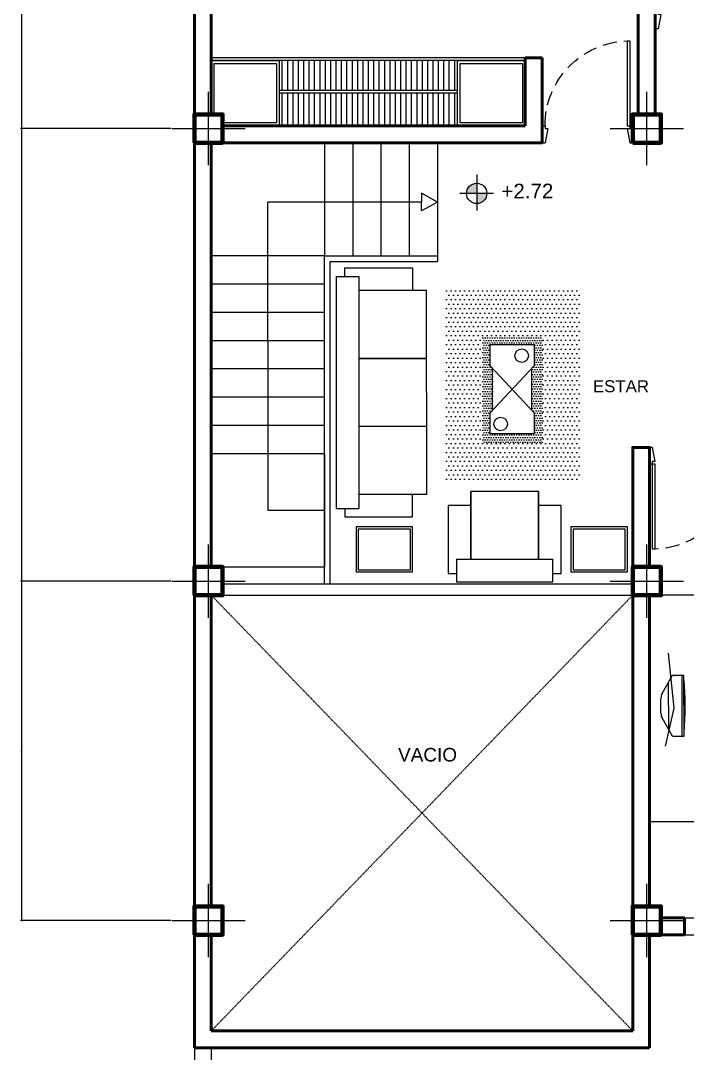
# Model space of a CAD drawing. Extents: x -454308 to 890911, y -14103 to 1343694.
# Drawn here: x 205518.1 to 205695, y 658775.4 to 659049.2 of the extents above; entities that cross this region are included whole.
import ezdxf

# ---------------------------------------------------------------- set-up
doc = ezdxf.new("R2010")
doc.units = 0
doc.header["$MEASUREMENT"] = 0
doc.header["$PDMODE"] = 32
doc.linetypes.add('HIDDEN2', pattern=[0.1875, 0.125, -0.0625])
for name, color, linetype, lineweight in [('AR_Mobiliario', 211, 'Continuous', 25), ('columnas', 1, 'Continuous', 70), ('cotas', 142, 'Continuous', 9), ('EJES', 8, 'Continuous', 5), ('escaleras', 68, 'Continuous', 20), ('Mobiliario', 7, 'Continuous', 9), ('paredes', 20, 'Continuous', 50), ('PROYECCION', 21, 'Continuous', 9), ('PUERTAS', 7, 'Continuous', 20), ('TEXTO', 7, 'Continuous', 15), ('textura', 250, 'Continuous', 13), ('texturas', 253, 'Continuous', 9), ('VENTANAS', 7, 'Continuous', 20)]:
    doc.layers.add(name, color=color, linetype=linetype, lineweight=lineweight)
doc.styles.add('ARIAL', font='arial.ttf')
doc.styles.add('espacios', font='arial.ttf', dxfattribs={"height": 0.1})
doc.styles.add('gama_50_s', font='arial.ttf', dxfattribs={"height": 0.14})
doc.dimstyles.new('OI_1-50', dxfattribs={"dimtxt": 4, "dimasz": 0.08, "dimexe": 0.25, "dimexo": 0.25, "dimgap": 0.05, "dimtad": 2, "dimzin": 4, "dimtxsty": 'gama_50_s', "dimblk": 'ARCHTICK', "dimcen": 0.05, "dimdle": 0.2, "dimclrd": 256, "dimclre": 256, "dimclrt": 256, "dimadec": 4, "dimazin": 0, "dimtfac": 0.5, "dimtix": 1, "dimtmove": 1, "dimatfit": 3, "dimldrblk": 'DOTSMALL', "dimfxl": 0.05, "dimlwd": -1, "dimlwe": -1, "dimarcsym": 0})

# ---------------------------------------------------------------- blocks, each defined once
blk = doc.blocks.new('Plt-Pta-080-izq-x15')
at = {"layer": 'PUERTAS'}
for p, q in [((-0.775, 0.7496), (-0.775, 0)), ((-0.75, 0.7496), (-0.775, 0.7496)), ((-0.75, 0.7496), (-0.75, 0)), ((-0.775, 0), (-0.8, 0)), ((-0.775, 0), (-0.775, -0.025)), ((-0.75, 0), (-0.775, 0)), ((-0.025, 0), (-0.025, -0.025)), ((0, 0), (-0.025, 0)), ((-0.75, -0.025), (-0.775, -0.025)), ((-0.75, -0.025), (-0.775, -0.15)), ((-0.025, -0.025), (-0.05, -0.025)), ((-0.05, -0.025), (-0.025, -0.15)), ((-0.775, -0.15), (-0.8, -0.15)), ((0, -0.15), (-0.025, -0.15))]:
    blk.add_line(p, q, dxfattribs=at)
at = {"layer": 'PUERTAS', "linetype": 'HIDDEN2'}
blk.add_arc((-0.775, 0), 0.75, 0, 88.08979, dxfattribs=at)
blk = doc.blocks.new('Tv')
at = {"layer": 'Mobiliario'}
for p, q in [((-0.2102, 0.0518), (-0.0748, 0.1871)), ((-0.0395, 0.2018), (0.0691, 0.2018)), ((0.1045, 0.1871), (0.2398, 0.0518)), ((-0.2815, 0.145), (-0.0021, 0.032)), ((-0.1602, 0.1018), (0.1898, 0.1018)), ((-0.0021, 0.032), (0.4031, 0.1002)), ((-0.2102, 0.0518), (-0.2102, -0.0982)), ((0.2398, 0.0518), (0.2398, -0.0982)), ((-0.2102, -0.0732), (0.2398, -0.0732)), ((-0.2102, -0.0982), (0.2398, -0.0982))]:
    blk.add_line(p, q, dxfattribs=at)
for centre, radius, start, end in [((-0.0395, 0.1518), 0.05, 90, 135), ((0.0691, 0.1518), 0.05, 45, 90), ((0.0148, 1.152), 1.2661, 260.91347, 279.08653)]:
    blk.add_arc(centre, radius, start, end, dxfattribs=at)
blk = doc.blocks.new('Plt-Tv02')
at = {"xscale": 1.5, "yscale": 0.8499999999999943}
blk.add_blockref('Tv', (0.007, -0.033), dxfattribs=at)
blk = doc.blocks.new('A$C05C5043A')
at = {"layer": 'Mobiliario'}
for p, q in [((0, 0.4), (0, 0)), ((2, 0), (2, 0.4))]:
    blk.add_line(p, q, dxfattribs=at)
blk.add_lwpolyline([(0, 0.4), (2, 0.4)], dxfattribs=at)
at = {"linetype": 'Continuous', "xscale": 0.7999999999999415, "yscale": 0.7999999999999415, "zscale": 0.7999999999999415, "rotation": 180.1315445105209}
blk.add_blockref('Plt-Tv02', (1, 0.2109), dxfattribs=at)
blk = doc.blocks.new('gjgjsgf')
at = {"layer": 'Mobiliario'}
for p, q in [((-0.1251, 0.0749), (-0.7251, 0.0746)), ((-0.7251, 0.0746), (-0.7249, -0.1254)), ((-0.05, 0), (-0.25, -0.0001)), ((-0.125, -0.0001), (-0.1251, 0.0749)), ((-0.125, -0.0001), (-0.1251, 0.0749)), ((-0.0496, -0.85), (-0.05, 0)), ((-0.2499, -0.1251), (-0.25, -0.0001)), ((-0.2499, -0.1251), (-0.25, -0.0001)), ((-0.2499, -0.1251), (-0.8499, -0.1254)), ((-0.2499, -0.1251), (-0.8499, -0.1254)), ((-0.2499, -0.1251), (-0.8499, -0.1254)), ((-0.8499, -0.1254), (-0.2499, -0.1251)), ((-0.8499, -0.1254), (-0.2499, -0.1251)), ((-0.2499, -0.1251), (-0.8499, -0.1254)), ((-0.8499, -0.1254), (-0.2499, -0.1251)), ((-0.2499, -0.1251), (-0.8499, -0.1254)), ((-0.8499, -0.1254), (-0.8496, -0.7254)), ((-0.2496, -0.8501), (-0.2499, -0.1251)), ((-0.2496, -0.7251), (-0.2499, -0.1251)), ((-0.8496, -0.7254), (-0.2496, -0.7251)), ((-0.8496, -0.7254), (-0.2496, -0.7251)), ((-0.2496, -0.7251), (-0.8496, -0.7254)), ((-0.7246, -0.7254), (-0.7245, -0.9254)), ((-0.2496, -0.8501), (-0.2496, -0.7251)), ((-0.2496, -0.8501), (-0.0496, -0.85)), ((-0.1245, -0.9251), (-0.1246, -0.8501)), ((-0.7245, -0.9254), (-0.1245, -0.9251))]:
    blk.add_line(p, q, dxfattribs=at)
blk = doc.blocks.new('rtyytutyuiyi')
at = {"layer": 'Mobiliario'}
for p, q in [((698.9955, 299.149), (701.0463, 299.149)), ((698.9955, 299.149), (698.9956, 298.9489)), ((701.0463, 299.149), (701.0462, 298.9489)), ((698.9955, 299.0726), (698.9205, 299.0725)), ((698.9205, 299.0725), (698.9208, 298.4725)), ((701.0463, 299.0726), (701.1213, 299.0725)), ((701.1213, 299.0725), (701.121, 298.4725)), ((698.9956, 298.9489), (701.0462, 298.9489)), ((699.1209, 298.3486), (699.1212, 298.9486)), ((699.7209, 298.3483), (699.7212, 298.9483)), ((699.7212, 298.9483), (699.7209, 298.3483)), ((700.3209, 298.3479), (700.3212, 298.9479)), ((700.3212, 298.9479), (700.3209, 298.3479)), ((700.9212, 298.9476), (700.9209, 298.3476)), ((698.9208, 298.4725), (699.1208, 298.4726)), ((701.121, 298.4725), (700.921, 298.4726)), ((699.7209, 298.3483), (699.1209, 298.3486)), ((700.3209, 298.3479), (699.7209, 298.3483)), ((700.9209, 298.3476), (700.3209, 298.3479))]:
    blk.add_line(p, q, dxfattribs=at)
blk = doc.blocks.new('mesa')
at = {"layer": 'Mobiliario'}
for p, q in [((0.084, 12.415), (0.334, 12.415)), ((0.084, 11.895), (0.084, 12.415)), ((0.888, 11.895), (0.334, 12.415)), ((0.334, 11.895), (0.888, 12.415)), ((0.888, 12.415), (1.138, 12.415)), ((1.138, 12.415), (1.138, 11.895)), ((0.366, 12.385), (0.856, 12.385)), ((0.334, 11.895), (0.084, 11.895)), ((0.856, 11.925), (0.366, 11.925)), ((1.138, 11.895), (0.888, 11.895))]:
    blk.add_line(p, q, dxfattribs=at)
for centre in [(0.216, 12.268), (1.021, 12.019)]:
    blk.add_circle(centre, 0.0794, dxfattribs=at)
blk = doc.blocks.new('_ArchTick')
at = {"color": 0, "const_width": 0.15}
blk.add_lwpolyline([(-0.5, -0.5), (0.5, 0.5)], dxfattribs=at)
blk = doc.blocks.new('*D428')
at = {"layer": 'cotas', "linetype": 'Continuous'}
for p, q in [((205557.97, 658900.57), (205518.14, 658900.57)), ((205518.39, 658900.77), (205518.39, 658810.37)), ((205557.97, 658810.57), (205518.14, 658810.57))]:
    blk.add_line(p, q, dxfattribs=at)
at = {"layer": 'DEFPOINTS', "color": 0, "linetype": 'Continuous', "lineweight": 30}
for p in [(205558.22, 658900.57), (205518.39, 658810.57), (205558.22, 658810.57)]:
    blk.add_point(p, dxfattribs=at)
at = {"layer": 'cotas', "linetype": 'Continuous', "xscale": 0.08, "yscale": 0.08, "zscale": 0.08}
for p, rotation in [((205518.39, 658900.57), 90), ((205518.39, 658810.57), 270)]:
    blk.add_blockref('_ArchTick', p, dxfattribs=dict(at, rotation=rotation))
at = {"layer": 'cotas', "linetype": 'Continuous', "insert": (205518.26, 658855.57), "char_height": 0.14, "attachment_point": 5, "rotation": 90, "style": 'gama_50_s'}
blk.add_mtext('90,00', dxfattribs=at)
blk = doc.blocks.new('_DotSmall')
at = {"color": 0, "linetype": 'ByBlock', "const_width": 0.5}
blk.add_lwpolyline([(-0.0625, 0, 1), (0.0625, 0, 1)], format="xyb", close=True, dxfattribs=at)
blk = doc.blocks.new('*D429')
at = {"layer": 'cotas', "linetype": 'Continuous'}
for p, q in [((205557.97, 659020.57), (205518.14, 659020.57)), ((205518.39, 659020.77), (205518.39, 658900.37)), ((205557.97, 658900.57), (205518.14, 658900.57))]:
    blk.add_line(p, q, dxfattribs=at)
at = {"layer": 'DEFPOINTS', "color": 0, "linetype": 'Continuous', "lineweight": 30}
for p in [(205558.22, 659020.57), (205518.39, 658900.57), (205558.22, 658900.57)]:
    blk.add_point(p, dxfattribs=at)
at = {"layer": 'cotas', "linetype": 'Continuous', "xscale": 0.08, "yscale": 0.08, "zscale": 0.08}
for p, rotation in [((205518.39, 659020.57), 90), ((205518.39, 658900.57), 270)]:
    blk.add_blockref('_ArchTick', p, dxfattribs=dict(at, rotation=rotation))
at = {"layer": 'cotas', "linetype": 'Continuous', "insert": (205518.26, 658960.57), "char_height": 0.14, "attachment_point": 5, "rotation": 90, "style": 'gama_50_s'}
blk.add_mtext('120,00', dxfattribs=at)
blk = doc.blocks.new('*D430')
at = {"layer": 'cotas', "linetype": 'Continuous'}
for p, q in [((205557.97, 659140.57), (205518.14, 659140.57)), ((205518.39, 659140.77), (205518.39, 659020.37)), ((205557.97, 659020.57), (205518.14, 659020.57))]:
    blk.add_line(p, q, dxfattribs=at)
at = {"layer": 'DEFPOINTS', "color": 0, "linetype": 'Continuous', "lineweight": 30}
for p in [(205558.22, 659140.57), (205518.39, 659020.57), (205558.22, 659020.57)]:
    blk.add_point(p, dxfattribs=at)
at = {"layer": 'cotas', "linetype": 'Continuous', "xscale": 0.08, "yscale": 0.08, "zscale": 0.08}
for p, rotation in [((205518.39, 659140.57), 90), ((205518.39, 659020.57), 270)]:
    blk.add_blockref('_ArchTick', p, dxfattribs=dict(at, rotation=rotation))
at = {"layer": 'cotas', "linetype": 'Continuous', "insert": (205518.26, 659080.57), "char_height": 0.14, "attachment_point": 5, "rotation": 90, "style": 'gama_50_s'}
blk.add_mtext('120,00', dxfattribs=at)

msp = doc.modelspace()

# ---------------------------------------------------------------- hatches: boundary and pattern name
at = {"layer": 'TEXTO'}
h = msp.add_hatch(color=256, dxfattribs=at)
h.paths.add_polyline_path([(205636.396, 659003.368), (205639.096, 659003.368), (205639.096, 659006.068, 0.4142136)])
h.paths.add_polyline_path([(205641.796, 659003.368), (205639.096, 659003.368), (205639.096, 659000.668, 0.4142136)])
at = {"layer": 'textura', "linetype": 'Continuous'}
h = msp.add_hatch(dxfattribs=at)
h.set_pattern_fill('LINE', color=256, scale=0.45, angle=270, style=0)
h.set_pattern_definition([(270, (204813.1632, 658641.8171), (1.42875, -3e-16), [])])
h.paths.add_polyline_path([(205633.965, 659030.692), (205633.965, 659038.567), (205586.715, 659038.567), (205586.715, 659030.692)])
h.paths.add_polyline_path([(205633.965, 659021.317), (205633.965, 659029.942), (205586.715, 659029.942), (205586.715, 659021.317)])
at = {"layer": 'texturas'}
h = msp.add_hatch(dxfattribs=at)
h.set_pattern_fill('DOTS,_O', color=256, scale=0.75)
h.set_pattern_definition([(0, (204813.1632, 658641.8171), (0.5953125, 1.190625), [0, -1.190625])])
h.paths.add_polyline_path([(205666.732, 658977.61), (205630.892, 658977.61), (205630.892, 658927.451), (205666.732, 658927.451)])
h.paths.add_polyline_path([(205656.664, 658937.248), (205640.548, 658937.248), (205640.548, 658965.221), (205656.664, 658965.221)], flags=16)
h.paths.add_polyline_path([(205654.34, 658957.672), (205653.665, 658956.952), (205653.665, 658945.929), (205654.34, 658945.209), (205654.34, 658939.584), (205642.652, 658939.584), (205642.652, 658945.209), (205643.327, 658945.929), (205643.327, 658956.952), (205642.652, 658957.672), (205642.652, 658963.297), (205654.34, 658963.297)], flags=0)
h.paths.add_polyline_path([(205649.262, 658960.341, -1), (205652.834, 658960.341, -1)], flags=0)
h.paths.add_polyline_path([(205647.226, 658942.226, -1), (205643.654, 658942.226, -1)], flags=0)
h = msp.add_hatch(dxfattribs=at)
h.set_pattern_fill('DOTS,_O', color=256, scale=0.405, angle=720)
h.set_pattern_definition([(360, (220877.036, 665604.0014), (0.32146875, 0.6429375), [0, -0.6429375])])
h.paths.add_polyline_path([(205640.402, 658937.334), (205656.59, 658937.334), (205656.59, 658965.547), (205640.402, 658965.547)])
h.paths.add_polyline_path([(205642.652, 658945.209), (205643.327, 658945.929), (205643.327, 658956.952), (205642.652, 658957.672), (205642.652, 658963.297), (205654.34, 658963.297), (205654.34, 658957.672), (205653.665, 658956.952), (205653.665, 658945.929), (205654.34, 658945.209), (205654.34, 658939.584), (205642.652, 658939.584)], flags=16)
h.paths.add_polyline_path([(205647.226, 658942.226, -1), (205643.654, 658942.226, -1)], flags=0)
h.paths.add_polyline_path([(205649.262, 658960.341, -1), (205652.834, 658960.341, -1)], flags=0)

# ---------------------------------------------------------------- linework, layer by layer
at = {"layer": 'columnas'}
for points in [[(205564.215, 659016.817), (205571.715, 659016.817), (205571.715, 659024.317), (205564.215, 659024.317), (205564.215, 659016.817)], [(205680.465, 659016.817), (205687.965, 659016.817), (205687.965, 659024.317), (205680.465, 659024.317), (205680.465, 659016.817)], [(205564.215, 658896.817), (205571.715, 658896.817), (205571.715, 658904.317), (205564.215, 658904.317), (205564.215, 658896.817)], [(205680.465, 658896.817), (205687.965, 658896.817), (205687.965, 658904.317), (205680.465, 658904.317), (205680.465, 658896.817)], [(205564.215, 658806.817), (205571.715, 658806.817), (205571.715, 658814.317), (205564.215, 658814.317), (205564.215, 658806.817)], [(205680.465, 658806.817), (205687.965, 658806.817), (205687.965, 658814.317), (205680.465, 658814.317), (205680.465, 658806.817)]]:
    msp.add_lwpolyline(points, dxfattribs=at)
at = {"layer": 'EJES'}
for points in [[(205567.965, 659010.817), (205567.965, 659030.317)], [(205684.215, 659010.817), (205684.215, 659030.317)], [(205558.215, 659020.567), (205577.715, 659020.567)], [(205674.465, 659020.567), (205693.965, 659020.567)], [(205567.965, 658890.817), (205567.965, 658910.317)], [(205684.215, 658890.817), (205684.215, 658910.317)], [(205558.215, 658900.567), (205577.715, 658900.567)], [(205674.465, 658900.567), (205693.965, 658900.567)], [(205567.965, 658800.817), (205567.965, 658820.317)], [(205684.215, 658800.817), (205684.215, 658820.317)], [(205558.215, 658810.567), (205577.715, 658810.567)], [(205674.465, 658810.567), (205694.265, 658810.567)]]:
    msp.add_lwpolyline(points, dxfattribs=at)
at = {"layer": 'escaleras', "linetype": 'Continuous'}
for p, q in [((205598.715, 659016.817), (205598.715, 658986.817)), ((205606.215, 659016.817), (205606.215, 658986.817)), ((205613.715, 659016.817), (205613.715, 658986.817)), ((205621.215, 659016.817), (205621.215, 658986.817)), ((205628.715, 659016.817), (205628.715, 658986.817)), ((205598.715, 658986.817), (205568.715, 658986.817))]:
    msp.add_line(p, q, dxfattribs=at)
for points in [[(205598.715, 658979.317), (205568.715, 658979.317)], [(205598.715, 658971.817), (205568.715, 658971.817)]]:
    msp.add_lwpolyline(points, dxfattribs=at)
at = {"layer": 'Mobiliario'}
for p, q in [((205651.965, 659039.317), (205568.715, 659039.317)), ((205651.965, 659038.567), (205568.715, 659038.567)), ((205633.965, 659030.692), (205586.715, 659030.692)), ((205633.965, 659030.692), (205586.715, 659030.692)), ((205633.965, 659029.942), (205586.715, 659029.942)), ((205598.715, 658899.817), (205598.715, 658986.817)), ((205628.715, 658986.817), (205628.715, 658985.317)), ((205600.215, 658899.817), (205600.215, 658985.317)), ((205564.215, 658776.817), (205564.215, 658641.817)), ((205568.715, 658776.817), (205568.715, 658641.817))]:
    msp.add_line(p, q, dxfattribs=at)
for points in [[(205568.715, 659024.317), (205568.715, 659038.567), (205586.715, 659038.567), (205586.715, 659021.317), (205571.715, 659021.317)], [(205569.465, 659024.317), (205569.465, 659037.817), (205585.965, 659037.817), (205585.965, 659022.067), (205571.715, 659022.067)], [(205628.715, 659001.067), (205624.456, 659003.419), (205624.456, 659001.067)], [(205583.715, 658964.317), (205583.715, 659001.067)], [(205624.456, 659001.067), (205583.715, 659001.067)], [(205628.715, 659001.067), (205624.456, 658998.716), (205624.456, 659001.067)], [(205598.715, 658986.817), (205628.715, 658986.817)], [(205600.215, 658985.317), (205628.715, 658985.317)], [(205571.715, 658899.817), (205680.465, 658899.817)], [(205568.715, 658896.817), (205680.465, 658896.817)]]:
    msp.add_lwpolyline(points, dxfattribs=at)
for points in [[(205651.965, 659021.317), (205633.965, 659021.317), (205633.965, 659038.567), (205651.965, 659038.567)], [(205651.215, 659022.067), (205634.715, 659022.067), (205634.715, 659037.817), (205651.215, 659037.817)], [(205622.101, 658902.984), (205622.101, 658914.984), (205607.101, 658914.984), (205607.101, 658902.984)], [(205679.097, 658902.984), (205679.097, 658914.984), (205664.097, 658914.984), (205664.097, 658902.984)], [(205621.501, 658903.584), (205621.501, 658914.384), (205607.701, 658914.384), (205607.701, 658903.584)], [(205678.497, 658903.584), (205678.497, 658914.384), (205664.697, 658914.384), (205664.697, 658903.584)]]:
    msp.add_lwpolyline(points, close=True, dxfattribs=at)
at = {"layer": 'paredes'}
for p, q in [((205564.215, 659144.317), (205564.215, 658776.817)), ((205568.715, 659136.817), (205568.715, 659024.317)), ((205651.965, 659021.317), (205651.965, 659039.317)), ((205656.465, 659016.817), (205656.465, 659039.317)), ((205568.715, 659016.817), (205568.715, 658904.317)), ((205568.715, 658896.817), (205568.715, 658814.317)), ((205568.715, 658806.817), (205568.715, 658781.317))]:
    msp.add_line(p, q, dxfattribs=at)
for points in [[(205681.965, 659136.817), (205681.965, 659024.317)], [(205686.465, 659136.817), (205686.465, 659024.317)], [(205651.965, 659039.317), (205656.465, 659039.317)], [(205571.715, 659021.317), (205651.965, 659021.317)], [(205571.715, 659016.817), (205656.465, 659016.817)], [(205680.465, 658904.317), (205680.465, 658936.037), (205684.965, 658936.037), (205684.965, 658904.317)], [(205680.465, 658814.317), (205680.465, 658896.817), (205684.965, 658896.817), (205684.965, 658814.317)], [(205687.965, 658811.317), (205694.171, 658811.317)], [(205694.171, 658811.317), (205694.171, 658806.817)], [(205680.465, 658806.817), (205680.465, 658781.317)], [(205684.965, 658776.817), (205684.965, 658806.817)], [(205687.965, 658806.817), (205694.171, 658806.817)], [(205568.715, 658781.317), (205680.465, 658781.317)], [(205564.215, 658776.817), (205684.965, 658776.817)]]:
    msp.add_lwpolyline(points, dxfattribs=at)
at = {"layer": 'PROYECCION', "linetype": 'HIDDEN2'}
for points in [[(205680.465, 658896.817), (205568.715, 658781.317)], [(205568.715, 658896.817), (205680.465, 658781.317)]]:
    msp.add_lwpolyline(points, dxfattribs=at)
at = {"layer": 'TEXTO'}
for p, q in [((205639.096, 659008.348), (205639.096, 658998.868)), ((205643.596, 659003.368), (205634.596, 659003.368))]:
    msp.add_line(p, q, dxfattribs=at)
msp.add_circle((205639.096, 659003.368), 2.7, dxfattribs=at)
at = {"layer": 'textura'}
msp.add_line((205598.715, 658934.317), (205598.715, 658904.317), dxfattribs=at)
for points in [[(205598.715, 658964.317), (205568.715, 658964.317)], [(205583.715, 658964.317), (205583.715, 658919.317)], [(205598.715, 658956.817), (205568.715, 658956.817)], [(205598.715, 658949.317), (205568.715, 658949.317)], [(205598.715, 658941.817), (205568.715, 658941.817)], [(205598.715, 658934.317), (205568.715, 658934.317)], [(205598.715, 658919.317), (205583.715, 658919.317)], [(205571.715, 658904.317), (205598.715, 658904.317)]]:
    msp.add_lwpolyline(points, dxfattribs=at)
at = {"layer": 'VENTANAS'}
for points in [[(205694.171, 658811.317), (205721.171, 658811.317)], [(205694.171, 658806.817), (205721.171, 658806.817)]]:
    msp.add_lwpolyline(points, dxfattribs=at)

# ---------------------------------------------------------------- block references
at = {"linetype": 'Continuous', "yscale": 29.99999999534339, "zscale": 29.99999999534339}
for p, xscale in [((205710.465, 659051.537), 29.99999999534339), ((205656.465, 659021.317), -29.99999999534339)]:
    msp.add_blockref('Plt-Pta-080-izq-x15', p, dxfattribs=dict(at, xscale=xscale))
at = {"xscale": -29.99999999534339, "yscale": 29.99999999534339, "zscale": 29.99999999534339, "rotation": 90}
msp.add_blockref('rtyytutyuiyi', (214576.276, 679951.233), dxfattribs=at)
at = {"linetype": 'Continuous', "yscale": 29.99999999534339, "zscale": 29.99999999534339}
for name, p, xscale, rotation in [('Plt-Pta-080-izq-x15', (205708.965, 658931.537), -29.99999999534339, 180), ('A$C05C5043A', (205684.965, 658896.817), 29.99999999534339, 270)]:
    msp.add_blockref(name, p, dxfattribs=dict(at, xscale=xscale, rotation=rotation))
at = {"layer": 'AR_Mobiliario'}
for name, p, xscale, yscale, zscale, rotation in [('mesa', (205375.009, 658965.195), 22.49999999650754, 22.49999999650754, 22.49999999650754, 270), ('gjgjsgf', (205659.265, 658898.864), 29.9999999953434, 29.99999999534339, 29.99999999534339, 269.9707700907871)]:
    msp.add_blockref(name, p, dxfattribs=dict(at, xscale=xscale, yscale=yscale, zscale=zscale, rotation=rotation))

# ---------------------------------------------------------------- texts
at = {"layer": 'TEXTO', "style": 'ARIAL'}
for s, height, p in [('+2.72', 3.9, (205645.641, 659002.027)), ('VACIO', 3.6, (205618.239, 658852.727))]:
    msp.add_text(s, height=height, rotation=0.05754, dxfattribs=at).set_placement(p)
at = {"layer": 'TEXTO', "ltscale": 3, "style": 'espacios'}
msp.add_text('ESTAR', height=3.1935, dxfattribs=at).set_placement((205669.92, 658950.636))

# ---------------------------------------------------------------- dimensions: what is measured, and where the dimension line sits
at = {"layer": 'cotas', "linetype": 'Continuous'}
for base, p1, p2, picture, middle in [((205518.392, 659020.567), (205558.215, 659140.567), (205558.215, 659020.567), '*D430', (205518.257, 659080.567)), ((205518.392, 658900.567), (205558.215, 659020.567), (205558.215, 658900.567), '*D429', (205518.257, 658960.567)), ((205518.392, 658810.567), (205558.215, 658900.567), (205558.215, 658810.567), '*D428', (205518.257, 658855.567))]:
    dim = msp.add_linear_dim(base=base, p1=p1, p2=p2, angle=270, dimstyle='OI_1-50', dxfattribs=at)
    dim.commit()
    dim.dimension.update_dxf_attribs({"geometry": picture, "text_midpoint": middle})

doc.saveas('drawing.dxf')
